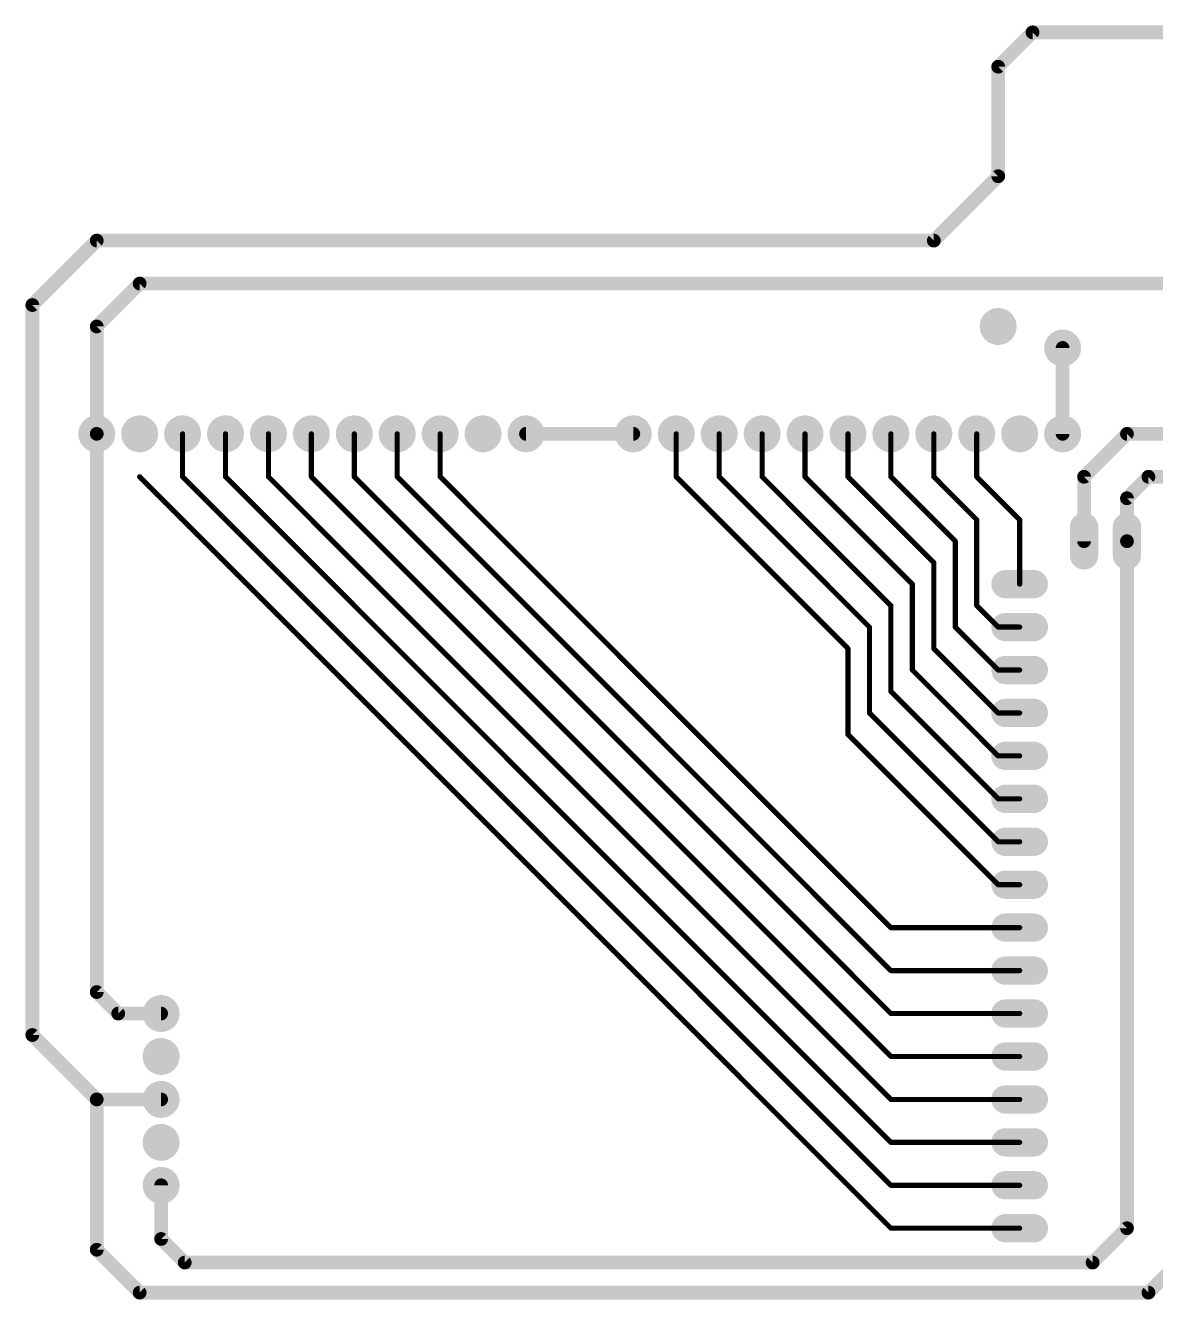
# Model space of a CAD drawing. Extents: x 0.08 to 5.67, y 0.02 to 3.07.
# Drawn here: x 0.084 to 2.717, y 0.034 to 3.001 of the extents above; entities that cross this region are included whole.
import ezdxf

# ---------------------------------------------------------------- set-up
doc = ezdxf.new("R2010")
doc.units = 0
for name, color, linetype in [('16', 175, 'CONTINUOUS'), ('17', 82, 'CONTINUOUS'), ('18', 82, 'CONTINUOUS')]:
    doc.layers.add(name, color=color, linetype=linetype)

# ---------------------------------------------------------------- blocks, each defined once
blk = doc.blocks.new('ROUNDP')
at = {"const_width": 0.5}
blk.add_lwpolyline([(0, -0.25, 1), (0, 0.25, 1), (0, -0.25)], format="xyb", dxfattribs=at)
blk = doc.blocks.new('LONGP100')
at = {"const_width": 1}
blk.add_lwpolyline([(-0.5, 0), (0.5, 0)], dxfattribs=at)
at = {"const_width": 0.5}
for points in [[(-0.5, 0.25, 1), (-0.5, -0.25)], [(0.5, -0.25, 1), (0.5, 0.25)]]:
    blk.add_lwpolyline(points, format="xyb", dxfattribs=at)
blk = doc.blocks.new('ROUNDV')
at = {"const_width": 0.5}
blk.add_lwpolyline([(0, -0.25, 1), (0, 0.25, 1), (0, -0.25)], format="xyb", dxfattribs=at)

msp = doc.modelspace()

# ---------------------------------------------------------------- linework, layer by layer
at = {"layer": '16'}
for points, const_width in [([(2.35, 2.905), (2.43, 2.985)], 0.032), ([(2.43, 2.985), (2.874, 2.985)], 0.032), ([(2.35, 2.65), (2.35, 2.905)], 0.032), ([(2.2, 2.5), (2.35, 2.65)], 0.032), ([(0.1, 2.35), (0.25, 2.5)], 0.032), ([(0.25, 2.5), (2.2, 2.5)], 0.032), ([(0.35, 2.4), (0.25, 2.3)], 0.032), ([(2.775, 2.4), (0.35, 2.4)], 0.032), ([(0.1, 0.65), (0.1, 2.35)], 0.032), ([(0.25, 2.3), (0.25, 2.05)], 0.032), ([(2.5, 2.05), (2.5, 2.25)], 0.032), ([(0.25, 2.05), (0.25, 0.75)], 0.032), ([(0.45, 2.05), (0.45, 1.95)], 0.012), ([(0.55, 1.95), (0.55, 2.05)], 0.012), ([(0.65, 2.05), (0.65, 1.95)], 0.012), ([(0.75, 1.95), (0.75, 2.05)], 0.012), ([(0.85, 2.05), (0.85, 1.95)], 0.012), ([(0.95, 1.95), (0.95, 2.05)], 0.012), ([(1.05, 2.05), (1.05, 1.95)], 0.012), ([(1.5, 2.05), (1.25, 2.05)], 0.032), ([(1.6, 2.05), (1.6, 1.95)], 0.012), ([(1.7, 2.05), (1.7, 1.95)], 0.012), ([(1.8, 1.95), (1.8, 2.05)], 0.012), ([(1.9, 2.05), (1.9, 1.95)], 0.012), ([(2, 1.95), (2, 2.05)], 0.012), ([(2.1, 2.05), (2.1, 1.95)], 0.012), ([(2.2, 1.95), (2.2, 2.05)], 0.012), ([(2.3, 1.95), (2.3, 2.05)], 0.012), ([(2.65, 2.05), (2.55, 1.95)], 0.032), ([(2.9, 2.05), (2.65, 2.05)], 0.032), ([(2.55, 1.95), (2.55, 1.8)], 0.032), ([(2.65, 1.9), (2.7, 1.95)], 0.032), ([(2.7, 1.95), (3, 1.95)], 0.032), ([(2.1, 0.2), (0.35, 1.95)], 0.012), ([(0.45, 1.95), (2.1, 0.3)], 0.012), ([(2.1, 0.4), (0.55, 1.95)], 0.012), ([(0.65, 1.95), (2.1, 0.5)], 0.012), ([(2.1, 0.6), (0.75, 1.95)], 0.012), ([(0.85, 1.95), (2.1, 0.7)], 0.012), ([(2.1, 0.8), (0.95, 1.95)], 0.012), ([(1.05, 1.95), (2.1, 0.9)], 0.012), ([(1.6, 1.95), (2, 1.55)], 0.012), ([(1.7, 1.95), (2.05, 1.6)], 0.012), ([(2.1, 1.65), (1.8, 1.95)], 0.012), ([(1.9, 1.95), (2.15, 1.7)], 0.012), ([(2.2, 1.75), (2, 1.95)], 0.012), ([(2.1, 1.95), (2.25, 1.8)], 0.012), ([(2.3, 1.85), (2.2, 1.95)], 0.012), ([(2.4, 1.85), (2.3, 1.95)], 0.012), ([(2.65, 1.8), (2.65, 1.9)], 0.032), ([(2.3, 1.65), (2.3, 1.85)], 0.012), ([(2.4, 1.7), (2.4, 1.85)], 0.012), ([(2.65, 0.2), (2.65, 1.8)], 0.032), ([(2.25, 1.8), (2.25, 1.6)], 0.012), ([(2.2, 1.55), (2.2, 1.75)], 0.012), ([(2.15, 1.7), (2.15, 1.5)], 0.012), ([(2.1, 1.45), (2.1, 1.65)], 0.012), ([(2.35, 1.6), (2.3, 1.65)], 0.012), ([(2.05, 1.6), (2.05, 1.4)], 0.012), ([(2.25, 1.6), (2.35, 1.5)], 0.012), ([(2.4, 1.6), (2.35, 1.6)], 0.012), ([(2, 1.55), (2, 1.35)], 0.012), ([(2.35, 1.4), (2.2, 1.55)], 0.012), ([(2.15, 1.5), (2.35, 1.3)], 0.012), ([(2.35, 1.5), (2.4, 1.5)], 0.012), ([(2.35, 1.2), (2.1, 1.45)], 0.012), ([(2.05, 1.4), (2.35, 1.1)], 0.012), ([(2.4, 1.4), (2.35, 1.4)], 0.012), ([(2, 1.35), (2.35, 1)], 0.012), ([(2.35, 1.3), (2.4, 1.3)], 0.012), ([(2.4, 1.2), (2.35, 1.2)], 0.012), ([(2.35, 1.1), (2.4, 1.1)], 0.012), ([(2.35, 1), (2.4, 1)], 0.012), ([(2.1, 0.9), (2.4, 0.9)], 0.012), ([(2.4, 0.8), (2.1, 0.8)], 0.012), ([(0.25, 0.75), (0.3, 0.7)], 0.032), ([(0.3, 0.7), (0.4, 0.7)], 0.032), ([(2.1, 0.7), (2.4, 0.7)], 0.012), ([(0.25, 0.5), (0.1, 0.65)], 0.032), ([(2.4, 0.6), (2.1, 0.6)], 0.012), ([(0.4, 0.5), (0.25, 0.5)], 0.032), ([(0.25, 0.15), (0.25, 0.5)], 0.032), ([(2.1, 0.5), (2.4, 0.5)], 0.012), ([(2.4, 0.4), (2.1, 0.4)], 0.012), ([(0.4, 0.3), (0.4, 0.175)], 0.032), ([(2.1, 0.3), (2.4, 0.3)], 0.012), ([(2.57, 0.12), (2.65, 0.2)], 0.032), ([(0.4, 0.175), (0.455, 0.12)], 0.032), ([(2.4, 0.2), (2.1, 0.2)], 0.012), ([(0.35, 0.05), (0.25, 0.15)], 0.032), ([(0.455, 0.12), (2.57, 0.12)], 0.032), ([(2.75, 0.1), (2.7, 0.05)], 0.032), ([(2.7, 0.05), (0.35, 0.05)], 0.032)]:
    msp.add_lwpolyline(points, dxfattribs=dict(at, const_width=const_width))
for points, const_width in [([(2.43, 2.993, 1), (2.43, 2.977)], 0.016), ([(2.435657, 2.979343, 1), (2.424343, 2.990657)], 0.016), ([(2.358, 2.905, 1), (2.342, 2.905)], 0.016), ([(2.344343, 2.910657, 1), (2.355657, 2.899343)], 0.016), ([(2.342, 2.65, 1), (2.358, 2.65)], 0.016), ([(2.355657, 2.644343, 1), (2.344343, 2.655657)], 0.016), ([(0.25, 2.508, 1), (0.25, 2.492)], 0.016), ([(0.255657, 2.494343, 1), (0.244343, 2.505657)], 0.016), ([(2.194343, 2.505657, 1), (2.205657, 2.494343)], 0.016), ([(2.2, 2.492, 1), (2.2, 2.508)], 0.016), ([(0.35, 2.408, 1), (0.35, 2.392)], 0.016), ([(0.355657, 2.394343, 1), (0.344343, 2.405657)], 0.016), ([(0.108, 2.35, 1), (0.092, 2.35)], 0.016), ([(0.094343, 2.355657, 1), (0.105657, 2.344343)], 0.016), ([(0.258, 2.3, 1), (0.242, 2.3)], 0.016), ([(0.244343, 2.305657, 1), (0.255657, 2.294343)], 0.016), ([(2.508, 2.25, 1), (2.492, 2.25)], 0.016), ([(0.258, 2.05, 1), (0.242, 2.05)], 0.016), ([(0.242, 2.05, 1), (0.258, 2.05)], 0.016), ([(0.453, 2.05, 1), (0.447, 2.05)], 0.006), ([(0.553, 2.05, 1), (0.547, 2.05)], 0.006), ([(0.653, 2.05, 1), (0.647, 2.05)], 0.006), ([(0.753, 2.05, 1), (0.747, 2.05)], 0.006), ([(0.853, 2.05, 1), (0.847, 2.05)], 0.006), ([(0.953, 2.05, 1), (0.947, 2.05)], 0.006), ([(1.053, 2.05, 1), (1.047, 2.05)], 0.006), ([(1.25, 2.058, 1), (1.25, 2.042)], 0.016), ([(1.5, 2.042, 1), (1.5, 2.058)], 0.016), ([(1.603, 2.05, 1), (1.597, 2.05)], 0.006), ([(1.703, 2.05, 1), (1.697, 2.05)], 0.006), ([(1.803, 2.05, 1), (1.797, 2.05)], 0.006), ([(1.903, 2.05, 1), (1.897, 2.05)], 0.006), ([(2.003, 2.05, 1), (1.997, 2.05)], 0.006), ([(2.103, 2.05, 1), (2.097, 2.05)], 0.006), ([(2.203, 2.05, 1), (2.197, 2.05)], 0.006), ([(2.303, 2.05, 1), (2.297, 2.05)], 0.006), ([(2.492, 2.05, 1), (2.508, 2.05)], 0.016), ([(2.65, 2.058, 1), (2.65, 2.042)], 0.016), ([(2.655657, 2.044343, 1), (2.644343, 2.055657)], 0.016), ([(2.558, 1.95, 1), (2.542, 1.95)], 0.016), ([(2.544343, 1.955657, 1), (2.555657, 1.944343)], 0.016), ([(2.7, 1.958, 1), (2.7, 1.942)], 0.016), ([(2.705657, 1.944343, 1), (2.694343, 1.955657)], 0.016), ([(0.352121, 1.952121, 1), (0.347879, 1.947879)], 0.006), ([(0.452121, 1.952121, 1), (0.447879, 1.947879)], 0.006), ([(0.447, 1.95, 1), (0.453, 1.95)], 0.006), ([(0.552121, 1.952121, 1), (0.547879, 1.947879)], 0.006), ([(0.547, 1.95, 1), (0.553, 1.95)], 0.006), ([(0.652121, 1.952121, 1), (0.647879, 1.947879)], 0.006), ([(0.647, 1.95, 1), (0.653, 1.95)], 0.006), ([(0.752121, 1.952121, 1), (0.747879, 1.947879)], 0.006), ([(0.747, 1.95, 1), (0.753, 1.95)], 0.006), ([(0.852121, 1.952121, 1), (0.847879, 1.947879)], 0.006), ([(0.847, 1.95, 1), (0.853, 1.95)], 0.006), ([(0.952121, 1.952121, 1), (0.947879, 1.947879)], 0.006), ([(0.947, 1.95, 1), (0.953, 1.95)], 0.006), ([(1.052121, 1.952121, 1), (1.047879, 1.947879)], 0.006), ([(1.047, 1.95, 1), (1.053, 1.95)], 0.006), ([(1.602121, 1.952121, 1), (1.597879, 1.947879)], 0.006), ([(1.597, 1.95, 1), (1.603, 1.95)], 0.006), ([(1.702121, 1.952121, 1), (1.697879, 1.947879)], 0.006), ([(1.697, 1.95, 1), (1.703, 1.95)], 0.006), ([(1.802121, 1.952121, 1), (1.797879, 1.947879)], 0.006), ([(1.797, 1.95, 1), (1.803, 1.95)], 0.006), ([(1.902121, 1.952121, 1), (1.897879, 1.947879)], 0.006), ([(1.897, 1.95, 1), (1.903, 1.95)], 0.006), ([(2.002121, 1.952121, 1), (1.997879, 1.947879)], 0.006), ([(1.997, 1.95, 1), (2.003, 1.95)], 0.006), ([(2.102121, 1.952121, 1), (2.097879, 1.947879)], 0.006), ([(2.097, 1.95, 1), (2.103, 1.95)], 0.006), ([(2.202121, 1.952121, 1), (2.197879, 1.947879)], 0.006), ([(2.197, 1.95, 1), (2.203, 1.95)], 0.006), ([(2.302121, 1.952121, 1), (2.297879, 1.947879)], 0.006), ([(2.297, 1.95, 1), (2.303, 1.95)], 0.006), ([(2.658, 1.9, 1), (2.642, 1.9)], 0.016), ([(2.644343, 1.905657, 1), (2.655657, 1.894343)], 0.016), ([(2.303, 1.85, 1), (2.297, 1.85)], 0.006), ([(2.297879, 1.847879, 1), (2.302121, 1.852121)], 0.006), ([(2.403, 1.85, 1), (2.397, 1.85)], 0.006), ([(2.397879, 1.847879, 1), (2.402121, 1.852121)], 0.006), ([(2.658, 1.8, 1), (2.642, 1.8)], 0.016), ([(2.253, 1.8, 1), (2.247, 1.8)], 0.006), ([(2.247879, 1.797879, 1), (2.252121, 1.802121)], 0.006), ([(2.542, 1.8, 1), (2.558, 1.8)], 0.016), ([(2.642, 1.8, 1), (2.658, 1.8)], 0.016), ([(2.203, 1.75, 1), (2.197, 1.75)], 0.006), ([(2.197879, 1.747879, 1), (2.202121, 1.752121)], 0.006), ([(2.153, 1.7, 1), (2.147, 1.7)], 0.006), ([(2.147879, 1.697879, 1), (2.152121, 1.702121)], 0.006), ([(2.397, 1.7, 1), (2.403, 1.7)], 0.006), ([(2.103, 1.65, 1), (2.097, 1.65)], 0.006), ([(2.097879, 1.647879, 1), (2.102121, 1.652121)], 0.006), ([(2.302121, 1.652121, 1), (2.297879, 1.647879)], 0.006), ([(2.297, 1.65, 1), (2.303, 1.65)], 0.006), ([(2.053, 1.6, 1), (2.047, 1.6)], 0.006), ([(2.047879, 1.597879, 1), (2.052121, 1.602121)], 0.006), ([(2.252121, 1.602121, 1), (2.247879, 1.597879)], 0.006), ([(2.247, 1.6, 1), (2.253, 1.6)], 0.006), ([(2.35, 1.603, 1), (2.35, 1.597)], 0.006), ([(2.347879, 1.597879, 1), (2.352121, 1.602121)], 0.006), ([(2.4, 1.597, 1), (2.4, 1.603)], 0.006), ([(2.003, 1.55, 1), (1.997, 1.55)], 0.006), ([(1.997879, 1.547879, 1), (2.002121, 1.552121)], 0.006), ([(2.202121, 1.552121, 1), (2.197879, 1.547879)], 0.006), ([(2.197, 1.55, 1), (2.203, 1.55)], 0.006), ([(2.152121, 1.502121, 1), (2.147879, 1.497879)], 0.006), ([(2.147, 1.5, 1), (2.153, 1.5)], 0.006), ([(2.35, 1.503, 1), (2.35, 1.497)], 0.006), ([(2.347879, 1.497879, 1), (2.352121, 1.502121)], 0.006), ([(2.4, 1.497, 1), (2.4, 1.503)], 0.006), ([(2.102121, 1.452121, 1), (2.097879, 1.447879)], 0.006), ([(2.097, 1.45, 1), (2.103, 1.45)], 0.006), ([(2.052121, 1.402121, 1), (2.047879, 1.397879)], 0.006), ([(2.047, 1.4, 1), (2.053, 1.4)], 0.006), ([(2.35, 1.403, 1), (2.35, 1.397)], 0.006), ([(2.347879, 1.397879, 1), (2.352121, 1.402121)], 0.006), ([(2.4, 1.397, 1), (2.4, 1.403)], 0.006), ([(2.002121, 1.352121, 1), (1.997879, 1.347879)], 0.006), ([(1.997, 1.35, 1), (2.003, 1.35)], 0.006), ([(2.35, 1.303, 1), (2.35, 1.297)], 0.006), ([(2.4, 1.297, 1), (2.4, 1.303)], 0.006), ([(2.347879, 1.297879, 1), (2.352121, 1.302121)], 0.006), ([(2.35, 1.203, 1), (2.35, 1.197)], 0.006), ([(2.347879, 1.197879, 1), (2.352121, 1.202121)], 0.006), ([(2.4, 1.197, 1), (2.4, 1.203)], 0.006), ([(2.35, 1.103, 1), (2.35, 1.097)], 0.006), ([(2.347879, 1.097879, 1), (2.352121, 1.102121)], 0.006), ([(2.4, 1.097, 1), (2.4, 1.103)], 0.006), ([(2.35, 1.003, 1), (2.35, 0.997)], 0.006), ([(2.347879, 0.997879, 1), (2.352121, 1.002121)], 0.006), ([(2.4, 0.997, 1), (2.4, 1.003)], 0.006), ([(2.1, 0.903, 1), (2.1, 0.897)], 0.006), ([(2.097879, 0.897879, 1), (2.102121, 0.902121)], 0.006), ([(2.4, 0.897, 1), (2.4, 0.903)], 0.006), ([(2.1, 0.803, 1), (2.1, 0.797)], 0.006), ([(2.097879, 0.797879, 1), (2.102121, 0.802121)], 0.006), ([(2.4, 0.797, 1), (2.4, 0.803)], 0.006), ([(0.255657, 0.755657, 1), (0.244343, 0.744343)], 0.016), ([(0.242, 0.75, 1), (0.258, 0.75)], 0.016), ([(0.3, 0.708, 1), (0.3, 0.692)], 0.016), ([(0.294343, 0.694343, 1), (0.305657, 0.705657)], 0.016), ([(0.4, 0.692, 1), (0.4, 0.708)], 0.016), ([(2.1, 0.703, 1), (2.1, 0.697)], 0.006), ([(2.097879, 0.697879, 1), (2.102121, 0.702121)], 0.006), ([(2.4, 0.697, 1), (2.4, 0.703)], 0.006), ([(0.105657, 0.655657, 1), (0.094343, 0.644343)], 0.016), ([(0.092, 0.65, 1), (0.108, 0.65)], 0.016), ([(2.1, 0.603, 1), (2.1, 0.597)], 0.006), ([(2.097879, 0.597879, 1), (2.102121, 0.602121)], 0.006), ([(2.4, 0.597, 1), (2.4, 0.603)], 0.006), ([(0.25, 0.508, 1), (0.25, 0.492)], 0.016), ([(0.258, 0.5, 1), (0.242, 0.5)], 0.016), ([(0.244343, 0.494343, 1), (0.255657, 0.505657)], 0.016), ([(0.4, 0.492, 1), (0.4, 0.508)], 0.016), ([(2.1, 0.503, 1), (2.1, 0.497)], 0.006), ([(2.097879, 0.497879, 1), (2.102121, 0.502121)], 0.006), ([(2.4, 0.497, 1), (2.4, 0.503)], 0.006), ([(2.1, 0.403, 1), (2.1, 0.397)], 0.006), ([(2.097879, 0.397879, 1), (2.102121, 0.402121)], 0.006), ([(2.4, 0.397, 1), (2.4, 0.403)], 0.006), ([(0.408, 0.3, 1), (0.392, 0.3)], 0.016), ([(2.1, 0.303, 1), (2.1, 0.297)], 0.006), ([(2.097879, 0.297879, 1), (2.102121, 0.302121)], 0.006), ([(2.4, 0.297, 1), (2.4, 0.303)], 0.006), ([(2.642, 0.2, 1), (2.658, 0.2)], 0.016), ([(2.655657, 0.194343, 1), (2.644343, 0.205657)], 0.016), ([(0.405657, 0.180657, 1), (0.394343, 0.169343)], 0.016), ([(0.392, 0.175, 1), (0.408, 0.175)], 0.016), ([(2.1, 0.203, 1), (2.1, 0.197)], 0.006), ([(2.097879, 0.197879, 1), (2.102121, 0.202121)], 0.006), ([(2.4, 0.197, 1), (2.4, 0.203)], 0.006), ([(0.255657, 0.155657, 1), (0.244343, 0.144343)], 0.016), ([(0.242, 0.15, 1), (0.258, 0.15)], 0.016), ([(0.455, 0.128, 1), (0.455, 0.112)], 0.016), ([(0.449343, 0.114343, 1), (0.460657, 0.125657)], 0.016), ([(2.564343, 0.125657, 1), (2.575657, 0.114343)], 0.016), ([(2.57, 0.112, 1), (2.57, 0.128)], 0.016), ([(0.35, 0.058, 1), (0.35, 0.042)], 0.016), ([(0.344343, 0.044343, 1), (0.355657, 0.055657)], 0.016), ([(2.694343, 0.055657, 1), (2.705657, 0.044343)], 0.016), ([(2.7, 0.042, 1), (2.7, 0.058)], 0.016)]:
    msp.add_lwpolyline(points, format="xyb", dxfattribs=dict(at, const_width=const_width))

# ---------------------------------------------------------------- block references
at = {"layer": '17', "xscale": 0.086, "yscale": 0.086}
for p in [(0.25, 2.05), (0.35, 2.05), (0.45, 2.05), (0.55, 2.05), (0.65, 2.05), (0.75, 2.05), (0.85, 2.05), (0.95, 2.05), (1.05, 2.05), (1.15, 2.05), (1.25, 2.05), (1.5, 2.05), (1.6, 2.05), (1.7, 2.05), (1.8, 2.05), (1.9, 2.05), (2, 2.05), (2.1, 2.05), (2.2, 2.05), (2.3, 2.05), (2.4, 2.05), (2.5, 2.05)]:
    msp.add_blockref('ROUNDP', p, dxfattribs=at)
at = {"layer": '17'}
for name, p, xscale, yscale, rotation in [('LONGP100', (2.55, 1.8), 0.066, 0.066, 90), ('LONGP100', (2.65, 1.8), 0.066, 0.066, 90), ('LONGP100', (2.4, 1.7), 0.066, 0.066, 180), ('LONGP100', (2.4, 1.6), 0.066, 0.066, 180), ('LONGP100', (2.4, 1.5), 0.066, 0.066, 180), ('LONGP100', (2.4, 1.4), 0.066, 0.066, 180), ('LONGP100', (2.4, 1.3), 0.066, 0.066, 180), ('LONGP100', (2.4, 1.2), 0.066, 0.066, 180), ('LONGP100', (2.4, 1.1), 0.066, 0.066, 180), ('LONGP100', (2.4, 1), 0.066, 0.066, 180), ('LONGP100', (2.4, 0.9), 0.066, 0.066, 180), ('LONGP100', (2.4, 0.8), 0.066, 0.066, 180), ('ROUNDP', (0.4, 0.7), 0.086, 0.086, 270), ('LONGP100', (2.4, 0.7), 0.066, 0.066, 180), ('ROUNDP', (0.4, 0.6), 0.086, 0.086, 270), ('LONGP100', (2.4, 0.6), 0.066, 0.066, 180), ('ROUNDP', (0.4, 0.5), 0.086, 0.086, 270), ('LONGP100', (2.4, 0.5), 0.066, 0.066, 180), ('ROUNDP', (0.4, 0.4), 0.086, 0.086, 270), ('LONGP100', (2.4, 0.4), 0.066, 0.066, 180), ('ROUNDP', (0.4, 0.3), 0.086, 0.086, 270), ('LONGP100', (2.4, 0.3), 0.066, 0.066, 180), ('LONGP100', (2.4, 0.2), 0.066, 0.066, 180)]:
    msp.add_blockref(name, p, dxfattribs=dict(at, xscale=xscale, yscale=yscale, rotation=rotation))
at = {"layer": '18', "xscale": 0.086, "yscale": 0.086}
for p in [(2.35, 2.3), (2.5, 2.25)]:
    msp.add_blockref('ROUNDV', p, dxfattribs=at)

doc.saveas('drawing.dxf')
